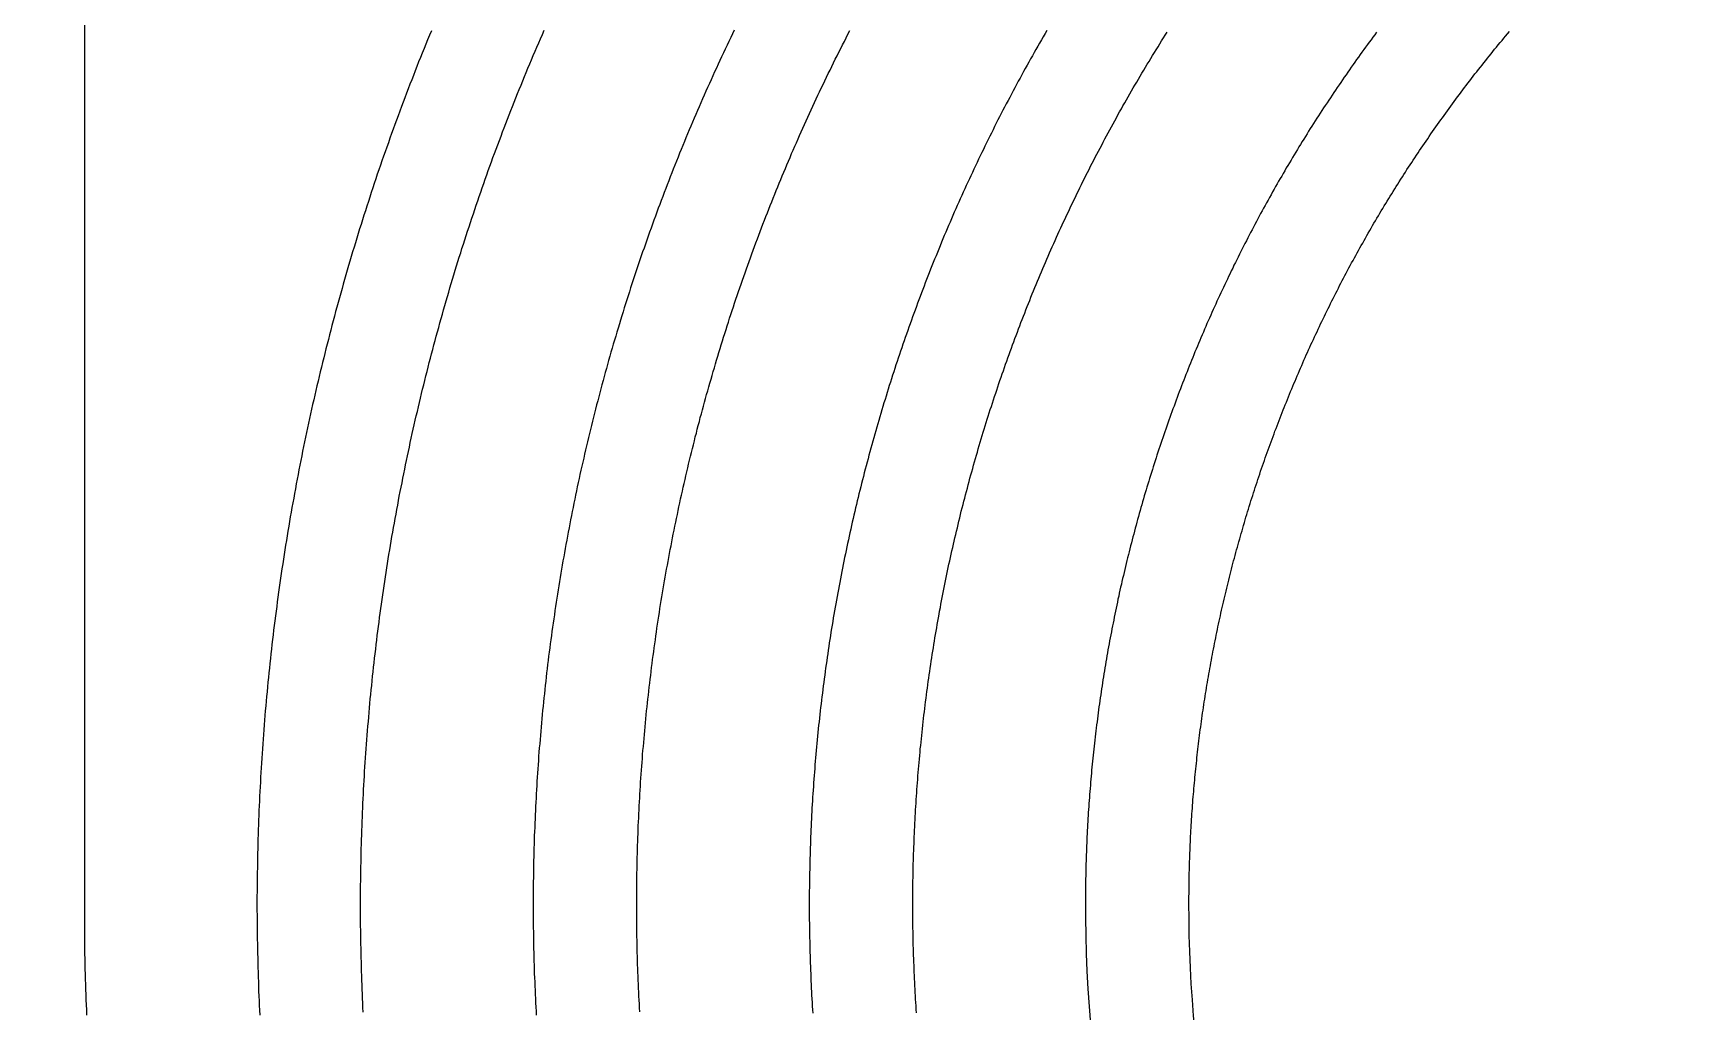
# Model space of a CAD drawing. Header units: inches. Extents: x -43479 to 56521, y -44741 to 59530.
# Drawn here: x -12613 to -10687, y -19140 to -18007 of the extents above; entities that cross this region are included whole.
import ezdxf

# ---------------------------------------------------------------- set-up
doc = ezdxf.new("R2010")
doc.units = ezdxf.units.IN
doc.header["$MEASUREMENT"] = 0

# ---------------------------------------------------------------- blocks, each defined once
blk = doc.blocks.new('kanishk_spiralEditV1')
for points in [[(5175.9, 2495.9), (5178, 2490.8), (5180.2, 2485.7), (5182.3, 2480.5), (5184.4, 2475.4), (5186.4, 2470.2), (5188.5, 2465.1), (5190.6, 2459.9), (5192.6, 2454.8), (5194.6, 2449.6), (5196.7, 2444.4), (5198.7, 2439.3), (5200.7, 2434.1), (5202.7, 2428.9), (5204.7, 2423.7), (5206.6, 2418.5), (5208.6, 2413.3), (5210.5, 2408.2), (5212.5, 2403), (5214.4, 2397.7), (5216.3, 2392.5), (5218.2, 2387.3), (5220.1, 2382.1), (5222, 2376.9), (5223.9, 2371.7), (5225.7, 2366.4), (5227.6, 2361.2), (5229.4, 2356), (5231.3, 2350.7), (5233.1, 2345.5), (5234.9, 2340.3), (5236.7, 2335), (5238.5, 2329.8), (5240.2, 2324.5), (5242, 2319.2), (5243.7, 2314), (5245.5, 2308.7), (5247.2, 2303.4), (5248.9, 2298.2), (5250.6, 2292.9), (5252.3, 2287.6), (5254, 2282.3), (5255.7, 2277.1), (5257.3, 2271.8), (5259, 2266.5), (5260.6, 2261.2), (5262.3, 2255.9), (5263.9, 2250.6), (5265.5, 2245.3), (5267.1, 2240), (5268.7, 2234.7), (5270.2, 2229.3), (5271.8, 2224), (5273.3, 2218.7), (5274.9, 2213.4), (5276.4, 2208), (5277.9, 2202.7), (5279.4, 2197.4), (5280.9, 2192.1), (5282.4, 2186.7), (5283.9, 2181.4), (5285.3, 2176), (5286.8, 2170.7), (5288.2, 2165.3), (5289.6, 2160), (5291.1, 2154.6), (5292.5, 2149.3), (5293.9, 2143.9), (5295.2, 2138.5), (5296.6, 2133.2), (5298, 2127.8), (5299.3, 2122.4), (5300.6, 2117.1), (5302, 2111.7), (5303.3, 2106.3), (5304.6, 2100.9), (5305.9, 2095.5), (5307.1, 2090.2), (5308.4, 2084.8), (5309.7, 2079.4), (5310.9, 2074), (5312.2, 2068.6), (5313.4, 2063.2), (5314.6, 2057.8), (5315.8, 2052.4), (5317, 2047), (5318.1, 2041.6), (5319.3, 2036.2), (5320.5, 2030.7), (5321.6, 2025.3), (5322.7, 2019.9), (5323.9, 2014.5), (5325, 2009.1), (5326.1, 2003.7), (5327.2, 1998.2), (5328.2, 1992.8), (5329.3, 1987.4), (5330.3, 1981.9), (5331.4, 1976.5), (5332.4, 1971.1), (5333.4, 1965.6), (5334.4, 1960.2), (5335.4, 1954.8), (5336.4, 1949.3), (5337.4, 1943.9), (5338.3, 1938.4), (5339.3, 1933), (5340.2, 1927.5), (5341.1, 1922.1), (5342.1, 1916.6), (5343, 1911.2), (5343.9, 1905.7), (5344.7, 1900.3), (5345.6, 1894.8), (5346.5, 1889.3), (5347.3, 1883.9), (5348.1, 1878.4), (5349, 1872.9), (5349.8, 1867.5), (5350.6, 1862), (5351.4, 1856.5), (5352.1, 1851.1), (5352.9, 1845.6), (5353.7, 1840.1), (5354.4, 1834.6), (5355.1, 1829.2), (5355.8, 1823.7), (5356.6, 1818.2), (5357.2, 1812.7), (5357.9, 1807.2), (5358.6, 1801.8), (5359.3, 1796.3), (5359.9, 1790.8), (5360.6, 1785.3), (5361.2, 1779.8), (5361.8, 1774.3), (5362.4, 1768.8), (5363, 1763.3), (5363.6, 1757.9), (5364.1, 1752.4), (5364.7, 1746.9), (5365.2, 1741.4), (5365.8, 1735.9), (5366.3, 1730.4), (5366.8, 1724.9), (5367.3, 1719.4), (5367.8, 1713.9), (5368.3, 1708.4), (5368.7, 1702.9), (5369.2, 1697.4), (5369.6, 1691.9), (5370.1, 1686.4), (5370.5, 1680.9), (5370.9, 1675.4), (5371.3, 1669.9), (5371.7, 1664.4), (5372, 1658.9), (5372.4, 1653.3), (5372.8, 1647.8), (5373.1, 1642.3), (5373.4, 1636.8), (5373.7, 1631.3), (5374, 1625.8), (5374.3, 1620.3), (5374.6, 1614.8), (5374.9, 1609.3), (5375.1, 1603.8), (5375.4, 1598.3), (5375.6, 1592.7), (5375.8, 1587.2), (5376, 1581.7), (5376.2, 1576.2), (5376.4, 1570.7), (5376.6, 1565.2), (5376.8, 1559.7), (5376.9, 1554.2), (5377.1, 1548.7), (5377.2, 1543.1), (5377.3, 1537.6), (5377.4, 1532.1), (5377.5, 1526.6), (5377.6, 1521.1), (5377.7, 1515.6), (5377.7, 1510.1), (5377.8, 1504.6), (5377.8, 1499), (5377.9, 1493.5), (5377.9, 1488), (5377.9, 1482.5), (5377.9, 1477), (5377.8, 1471.5), (5377.8, 1466), (5377.8, 1460.5), (5377.7, 1455), (5377.6, 1449.4), (5377.6, 1443.9), (5377.5, 1438.4), (5377.4, 1432.9), (5377.3, 1427.4), (5377.1, 1421.9), (5377, 1416.4), (5376.9, 1410.9), (5376.7, 1405.4), (5376.5, 1399.9), (5376.3, 1394.4), (5376.2, 1388.9), (5376, 1383.4), (5375.7, 1377.9), (5375.5, 1372.4), (5375.3, 1366.9), (5375, 1361.4), (5374.8, 1355.9)], [(4824.9, 2496.9), (4827, 2492.5), (4829.1, 2488.1), (4831.2, 2483.7), (4833.3, 2479.3), (4835.4, 2474.9), (4837.5, 2470.5), (4839.6, 2466), (4841.6, 2461.6), (4843.7, 2457.2), (4845.7, 2452.7), (4847.8, 2448.3), (4849.8, 2443.8), (4851.8, 2439.4), (4853.8, 2434.9), (4855.8, 2430.5), (4857.8, 2426), (4859.8, 2421.5), (4861.7, 2417.1), (4863.7, 2412.6), (4865.7, 2408.1), (4867.6, 2403.6), (4869.5, 2399.1), (4871.5, 2394.7), (4873.4, 2390.2), (4875.3, 2385.7), (4877.2, 2381.2), (4879, 2376.6), (4880.9, 2372.1), (4882.8, 2367.6), (4884.6, 2363.1), (4886.5, 2358.6), (4888.3, 2354.1), (4890.1, 2349.5), (4892, 2345), (4893.8, 2340.5), (4895.6, 2335.9), (4897.4, 2331.4), (4899.1, 2326.8), (4900.9, 2322.3), (4902.7, 2317.7), (4904.4, 2313.2), (4906.2, 2308.6), (4907.9, 2304.1), (4909.6, 2299.5), (4911.3, 2294.9), (4913, 2290.4), (4914.7, 2285.8), (4916.4, 2281.2), (4918.1, 2276.6), (4919.7, 2272), (4921.4, 2267.4), (4923, 2262.8), (4924.7, 2258.2), (4926.3, 2253.6), (4927.9, 2249), (4929.5, 2244.4), (4931.1, 2239.8), (4932.7, 2235.2), (4934.3, 2230.6), (4935.8, 2226), (4937.4, 2221.4), (4938.9, 2216.7), (4940.5, 2212.1), (4942, 2207.5), (4943.5, 2202.8), (4945, 2198.2), (4946.5, 2193.6), (4948, 2188.9), (4949.5, 2184.3), (4950.9, 2179.6), (4952.4, 2175), (4953.8, 2170.3), (4955.3, 2165.7), (4956.7, 2161), (4958.1, 2156.4), (4959.5, 2151.7), (4960.9, 2147), (4962.3, 2142.4), (4963.7, 2137.7), (4965.1, 2133), (4966.4, 2128.3), (4967.8, 2123.6), (4969.1, 2119), (4970.5, 2114.3), (4971.8, 2109.6), (4973.1, 2104.9), (4974.4, 2100.2), (4975.7, 2095.5), (4977, 2090.8), (4978.2, 2086.1), (4979.5, 2081.4), (4980.7, 2076.7), (4982, 2072), (4983.2, 2067.3), (4984.4, 2062.6), (4985.6, 2057.9), (4986.8, 2053.1), (4988, 2048.4), (4989.2, 2043.7), (4990.4, 2039), (4991.5, 2034.2), (4992.7, 2029.5), (4993.8, 2024.8), (4995, 2020), (4996.1, 2015.3), (4997.2, 2010.6), (4998.3, 2005.8), (4999.4, 2001.1), (5000.5, 1996.4), (5001.6, 1991.6), (5002.6, 1986.9), (5003.7, 1982.1), (5004.7, 1977.4), (5005.7, 1972.6), (5006.8, 1967.8), (5007.8, 1963.1), (5008.8, 1958.3), (5009.8, 1953.6), (5010.7, 1948.8), (5011.7, 1944), (5012.7, 1939.3), (5013.6, 1934.5), (5014.6, 1929.7), (5015.5, 1925), (5016.4, 1920.2), (5017.3, 1915.4), (5018.2, 1910.6), (5019.1, 1905.9), (5020, 1901.1), (5020.9, 1896.3), (5021.7, 1891.5), (5022.6, 1886.7), (5023.4, 1881.9), (5024.3, 1877.1), (5025.1, 1872.4), (5025.9, 1867.6), (5026.7, 1862.8), (5027.5, 1858), (5028.3, 1853.2), (5029, 1848.4), (5029.8, 1843.6), (5030.5, 1838.8), (5031.3, 1834), (5032, 1829.2), (5032.7, 1824.4), (5033.4, 1819.6), (5034.1, 1814.8), (5034.8, 1810), (5035.5, 1805.2), (5036.2, 1800.3), (5036.8, 1795.5), (5037.5, 1790.7), (5038.1, 1785.9), (5038.8, 1781.1), (5039.4, 1776.3), (5040, 1771.5), (5040.6, 1766.6), (5041.2, 1761.8), (5041.8, 1757), (5042.3, 1752.2), (5042.9, 1747.4), (5043.4, 1742.5), (5044, 1737.7), (5044.5, 1732.9), (5045, 1728.1), (5045.5, 1723.2), (5046, 1718.4), (5046.5, 1713.6), (5047, 1708.8), (5047.4, 1703.9), (5047.9, 1699.1), (5048.3, 1694.3), (5048.8, 1689.4), (5049.2, 1684.6), (5049.6, 1679.8), (5050, 1674.9), (5050.4, 1670.1), (5050.8, 1665.3), (5051.2, 1660.4), (5051.6, 1655.6), (5051.9, 1650.8), (5052.3, 1645.9), (5052.6, 1641.1), (5052.9, 1636.2), (5053.2, 1631.4), (5053.5, 1626.6), (5053.8, 1621.7), (5054.1, 1616.9), (5054.4, 1612.1), (5054.6, 1607.2), (5054.9, 1602.4), (5055.1, 1597.5), (5055.4, 1592.7), (5055.6, 1587.9), (5055.8, 1583), (5056, 1578.2), (5056.2, 1573.3), (5056.4, 1568.5), (5056.6, 1563.6), (5056.7, 1558.8), (5056.9, 1554), (5057, 1549.1), (5057.2, 1544.3), (5057.3, 1539.4), (5057.4, 1534.6), (5057.5, 1529.7), (5057.6, 1524.9), (5057.7, 1520.1), (5057.7, 1515.2), (5057.8, 1510.4), (5057.8, 1505.5), (5057.9, 1500.7), (5057.9, 1495.8), (5057.9, 1491), (5057.9, 1486.2), (5057.9, 1481.3), (5057.9, 1476.5), (5057.9, 1471.6), (5057.9, 1466.8), (5057.8, 1462), (5057.8, 1457.1), (5057.7, 1452.3), (5057.7, 1447.4), (5057.6, 1442.6), (5057.5, 1437.8), (5057.4, 1432.9), (5057.3, 1428.1), (5057.1, 1423.2), (5057, 1418.4), (5056.9, 1413.6), (5056.7, 1408.7), (5056.6, 1403.9), (5056.4, 1399.1), (5056.2, 1394.2), (5056, 1389.4), (5055.8, 1384.6), (5055.6, 1379.7), (5055.4, 1374.9), (5055.1, 1370.1), (5054.9, 1365.2), (5054.6, 1360.4), (5054.4, 1355.6)], [(4462.7, 2496.5), (4464.8, 2492.8), (4467, 2489.1), (4469.1, 2485.5), (4471.2, 2481.8), (4473.3, 2478.2), (4475.4, 2474.5), (4477.5, 2470.8), (4479.5, 2467.1), (4481.6, 2463.4), (4483.7, 2459.8), (4485.7, 2456.1), (4487.8, 2452.4), (4489.8, 2448.7), (4491.8, 2445), (4493.9, 2441.3), (4495.9, 2437.5), (4497.9, 2433.8), (4499.9, 2430.1), (4501.9, 2426.4), (4503.9, 2422.6), (4505.8, 2418.9), (4507.8, 2415.2), (4509.8, 2411.4), (4511.7, 2407.7), (4513.7, 2403.9), (4515.6, 2400.2), (4517.5, 2396.4), (4519.5, 2392.7), (4521.4, 2388.9), (4523.3, 2385.1), (4525.2, 2381.4), (4527.1, 2377.6), (4528.9, 2373.8), (4530.8, 2370), (4532.7, 2366.2), (4534.5, 2362.5), (4536.4, 2358.7), (4538.2, 2354.9), (4540, 2351.1), (4541.9, 2347.3), (4543.7, 2343.4), (4545.5, 2339.6), (4547.3, 2335.8), (4549.1, 2332), (4550.9, 2328.2), (4552.6, 2324.4), (4554.4, 2320.5), (4556.2, 2316.7), (4557.9, 2312.8), (4559.7, 2309), (4561.4, 2305.2), (4563.1, 2301.3), (4564.8, 2297.5), (4566.6, 2293.6), (4568.3, 2289.8), (4570, 2285.9), (4571.6, 2282), (4573.3, 2278.2), (4575, 2274.3), (4576.6, 2270.4), (4578.3, 2266.5), (4579.9, 2262.7), (4581.6, 2258.8), (4583.2, 2254.9), (4584.8, 2251), (4586.4, 2247.1), (4588, 2243.2), (4589.6, 2239.3), (4591.2, 2235.4), (4592.8, 2231.5), (4594.4, 2227.6), (4595.9, 2223.7), (4597.5, 2219.8), (4599, 2215.8), (4600.6, 2211.9), (4602.1, 2208), (4603.6, 2204.1), (4605.1, 2200.1), (4606.6, 2196.2), (4608.1, 2192.3), (4609.6, 2188.3), (4611.1, 2184.4), (4612.6, 2180.5), (4614, 2176.5), (4615.5, 2172.6), (4616.9, 2168.6), (4618.4, 2164.6), (4619.8, 2160.7), (4621.2, 2156.7), (4622.6, 2152.8), (4624, 2148.8), (4625.4, 2144.8), (4626.8, 2140.9), (4628.2, 2136.9), (4629.6, 2132.9), (4630.9, 2128.9), (4632.3, 2124.9), (4633.6, 2120.9), (4635, 2117), (4636.3, 2113), (4637.6, 2109), (4638.9, 2105), (4640.2, 2101), (4641.5, 2097), (4642.8, 2093), (4644.1, 2089), (4645.4, 2085), (4646.6, 2081), (4647.9, 2076.9), (4649.1, 2072.9), (4650.3, 2068.9), (4651.6, 2064.9), (4652.8, 2060.9), (4654, 2056.8), (4655.2, 2052.8), (4656.4, 2048.8), (4657.6, 2044.7), (4658.8, 2040.7), (4659.9, 2036.7), (4661.1, 2032.6), (4662.2, 2028.6), (4663.4, 2024.6), (4664.5, 2020.5), (4665.6, 2016.5), (4666.7, 2012.4), (4667.9, 2008.4), (4669, 2004.3), (4670, 2000.2), (4671.1, 1996.2), (4672.2, 1992.1), (4673.3, 1988.1), (4674.3, 1984), (4675.4, 1979.9), (4676.4, 1975.9), (4677.4, 1971.8), (4678.5, 1967.7), (4679.5, 1963.7), (4680.5, 1959.6), (4681.5, 1955.5), (4682.5, 1951.4), (4683.4, 1947.3), (4684.4, 1943.3), (4685.4, 1939.2), (4686.3, 1935.1), (4687.3, 1931), (4688.2, 1926.9), (4689.1, 1922.8), (4690, 1918.7), (4691, 1914.6), (4691.9, 1910.5), (4692.7, 1906.4), (4693.6, 1902.3), (4694.5, 1898.2), (4695.4, 1894.1), (4696.2, 1890), (4697.1, 1885.9), (4697.9, 1881.8), (4698.8, 1877.7), (4699.6, 1873.6), (4700.4, 1869.5), (4701.2, 1865.4), (4702, 1861.2), (4702.8, 1857.1), (4703.6, 1853), (4704.3, 1848.9), (4705.1, 1844.8), (4705.8, 1840.6), (4706.6, 1836.5), (4707.3, 1832.4), (4708.1, 1828.3), (4708.8, 1824.1), (4709.5, 1820), (4710.2, 1815.9), (4710.9, 1811.7), (4711.6, 1807.6), (4712.2, 1803.5), (4712.9, 1799.3), (4713.6, 1795.2), (4714.2, 1791.1), (4714.9, 1786.9), (4715.5, 1782.8), (4716.1, 1778.6), (4716.7, 1774.5), (4717.3, 1770.4), (4717.9, 1766.2), (4718.5, 1762.1), (4719.1, 1757.9), (4719.7, 1753.8), (4720.2, 1749.6), (4720.8, 1745.5), (4721.3, 1741.3), (4721.9, 1737.2), (4722.4, 1733), (4722.9, 1728.9), (4723.4, 1724.7), (4723.9, 1720.6), (4724.4, 1716.4), (4724.9, 1712.2), (4725.4, 1708.1), (4725.8, 1703.9), (4726.3, 1699.8), (4726.7, 1695.6), (4727.2, 1691.5), (4727.6, 1687.3), (4728, 1683.1), (4728.5, 1679), (4728.9, 1674.8), (4729.3, 1670.6), (4729.6, 1666.5), (4730, 1662.3), (4730.4, 1658.2), (4730.8, 1654), (4731.1, 1649.8), (4731.5, 1645.7), (4731.8, 1641.5), (4732.1, 1637.3), (4732.4, 1633.2), (4732.7, 1629), (4733, 1624.8), (4733.3, 1620.6), (4733.6, 1616.5), (4733.9, 1612.3), (4734.2, 1608.1), (4734.4, 1604), (4734.7, 1599.8), (4734.9, 1595.6), (4735.1, 1591.5), (4735.3, 1587.3), (4735.6, 1583.1), (4735.8, 1578.9), (4736, 1574.8), (4736.1, 1570.6), (4736.3, 1566.4), (4736.5, 1562.2), (4736.7, 1558.1), (4736.8, 1553.9), (4736.9, 1549.7), (4737.1, 1545.6), (4737.2, 1541.4), (4737.3, 1537.2), (4737.4, 1533), (4737.5, 1528.9), (4737.6, 1524.7), (4737.7, 1520.5), (4737.8, 1516.3), (4737.8, 1512.2), (4737.9, 1508), (4737.9, 1503.8), (4738, 1499.7), (4738, 1495.5), (4738, 1491.3), (4738, 1487.1), (4738, 1483), (4738, 1478.8), (4738, 1474.6), (4738, 1470.4), (4738, 1466.3), (4737.9, 1462.1), (4737.9, 1457.9), (4737.8, 1453.8), (4737.7, 1449.6), (4737.7, 1445.4), (4737.6, 1441.3), (4737.5, 1437.1), (4737.4, 1432.9), (4737.3, 1428.8), (4737.2, 1424.6), (4737, 1420.4), (4736.9, 1416.3), (4736.7, 1412.1), (4736.6, 1407.9), (4736.4, 1403.8), (4736.3, 1399.6), (4736.1, 1395.4), (4735.9, 1391.3), (4735.7, 1387.1), (4735.5, 1382.9), (4735.3, 1378.8), (4735, 1374.6), (4734.8, 1370.5), (4734.6, 1366.3), (4734.3, 1362.1), (4734.1, 1358)], [(4613.9, 1358.6), (4614.1, 1362.5), (4614.4, 1366.4), (4614.6, 1370.3), (4614.9, 1374.2), (4615.1, 1378.1), (4615.3, 1382), (4615.5, 1386), (4615.7, 1389.9), (4615.9, 1393.8), (4616.1, 1397.7), (4616.3, 1401.6), (4616.4, 1405.5), (4616.6, 1409.4), (4616.7, 1413.3), (4616.9, 1417.3), (4617, 1421.2), (4617.2, 1425.1), (4617.3, 1429), (4617.4, 1432.9), (4617.5, 1436.8), (4617.6, 1440.8), (4617.7, 1444.7), (4617.7, 1448.6), (4617.8, 1452.5), (4617.9, 1456.4), (4617.9, 1460.3), (4618, 1464.3), (4618, 1468.2), (4618, 1472.1), (4618.1, 1476), (4618.1, 1479.9), (4618.1, 1483.9), (4618.1, 1487.8), (4618.1, 1491.7), (4618, 1495.6), (4618, 1499.6), (4618, 1503.5), (4617.9, 1507.4), (4617.9, 1511.3), (4617.8, 1515.2), (4617.7, 1519.2), (4617.7, 1523.1), (4617.6, 1527), (4617.5, 1530.9), (4617.4, 1534.8), (4617.3, 1538.8), (4617.2, 1542.7), (4617, 1546.6), (4616.9, 1550.5), (4616.7, 1554.5), (4616.6, 1558.4), (4616.4, 1562.3), (4616.3, 1566.2), (4616.1, 1570.1), (4615.9, 1574.1), (4615.7, 1578), (4615.5, 1581.9), (4615.3, 1585.8), (4615.1, 1589.8), (4614.9, 1593.7), (4614.6, 1597.6), (4614.4, 1601.5), (4614.1, 1605.4), (4613.9, 1609.4), (4613.6, 1613.3), (4613.3, 1617.2), (4613, 1621.1), (4612.7, 1625), (4612.4, 1628.9), (4612.1, 1632.9), (4611.8, 1636.8), (4611.5, 1640.7), (4611.2, 1644.6), (4610.8, 1648.5), (4610.5, 1652.4), (4610.1, 1656.4), (4609.7, 1660.3), (4609.4, 1664.2), (4609, 1668.1), (4608.6, 1672), (4608.2, 1675.9), (4607.8, 1679.8), (4607.4, 1683.7), (4607, 1687.6), (4606.5, 1691.6), (4606.1, 1695.5), (4605.6, 1699.4), (4605.2, 1703.3), (4604.7, 1707.2), (4604.2, 1711.1), (4603.8, 1715), (4603.3, 1718.9), (4602.8, 1722.8), (4602.3, 1726.7), (4601.7, 1730.6), (4601.2, 1734.5), (4600.7, 1738.4), (4600.2, 1742.3), (4599.6, 1746.2), (4599.1, 1750.1), (4598.5, 1754), (4597.9, 1757.9), (4597.3, 1761.8), (4596.8, 1765.7), (4596.2, 1769.6), (4595.6, 1773.5), (4594.9, 1777.3), (4594.3, 1781.2), (4593.7, 1785.1), (4593.1, 1789), (4592.4, 1792.9), (4591.8, 1796.8), (4591.1, 1800.7), (4590.4, 1804.5), (4589.7, 1808.4), (4589.1, 1812.3), (4588.4, 1816.2), (4587.7, 1820.1), (4587, 1823.9), (4586.2, 1827.8), (4585.5, 1831.7), (4584.8, 1835.6), (4584, 1839.4), (4583.3, 1843.3), (4582.5, 1847.2), (4581.8, 1851), (4581, 1854.9), (4580.2, 1858.8), (4579.4, 1862.6), (4578.6, 1866.5), (4577.8, 1870.3), (4577, 1874.2), (4576.2, 1878), (4575.3, 1881.9), (4574.5, 1885.8), (4573.6, 1889.6), (4572.8, 1893.5), (4571.9, 1897.3), (4571, 1901.2), (4570.2, 1905), (4569.3, 1908.8), (4568.4, 1912.7), (4567.5, 1916.5), (4566.5, 1920.4), (4565.6, 1924.2), (4564.7, 1928), (4563.8, 1931.9), (4562.8, 1935.7), (4561.9, 1939.5), (4560.9, 1943.4), (4559.9, 1947.2), (4558.9, 1951), (4558, 1954.8), (4557, 1958.6), (4556, 1962.5), (4554.9, 1966.3), (4553.9, 1970.1), (4552.9, 1973.9), (4551.9, 1977.7), (4550.8, 1981.5), (4549.8, 1985.3), (4548.7, 1989.1), (4547.6, 1992.9), (4546.6, 1996.8), (4545.5, 2000.5), (4544.4, 2004.3), (4543.3, 2008.1), (4542.2, 2011.9), (4541.1, 2015.7), (4540, 2019.5), (4538.8, 2023.3), (4537.7, 2027.1), (4536.5, 2030.9), (4535.4, 2034.6), (4534.2, 2038.4), (4533, 2042.2), (4531.9, 2046), (4530.7, 2049.7), (4529.5, 2053.5), (4528.3, 2057.3), (4527.1, 2061), (4525.9, 2064.8), (4524.6, 2068.6), (4523.4, 2072.3), (4522.1, 2076.1), (4520.9, 2079.8), (4519.6, 2083.6), (4518.4, 2087.3), (4517.1, 2091.1), (4515.8, 2094.8), (4514.5, 2098.6), (4513.2, 2102.3), (4511.9, 2106), (4510.6, 2109.8), (4509.3, 2113.5), (4508, 2117.2), (4506.6, 2120.9), (4505.3, 2124.7), (4503.9, 2128.4), (4502.6, 2132.1), (4501.2, 2135.8), (4499.8, 2139.5), (4498.4, 2143.2), (4497, 2146.9), (4495.6, 2150.6), (4494.2, 2154.3), (4492.8, 2158), (4491.4, 2161.7), (4490, 2165.4), (4488.5, 2169.1), (4487.1, 2172.8), (4485.6, 2176.5), (4484.1, 2180.2), (4482.7, 2183.8), (4481.2, 2187.5), (4479.7, 2191.2), (4478.2, 2194.9), (4476.7, 2198.5), (4475.2, 2202.2), (4473.7, 2205.9), (4472.2, 2209.5), (4470.6, 2213.2), (4469.1, 2216.8), (4467.5, 2220.5), (4466, 2224.1), (4464.4, 2227.8), (4462.8, 2231.4), (4461.3, 2235), (4459.7, 2238.7), (4458.1, 2242.3), (4456.5, 2245.9), (4454.9, 2249.5), (4453.3, 2253.2), (4451.6, 2256.8), (4450, 2260.4), (4448.4, 2264), (4446.7, 2267.6), (4445, 2271.2), (4443.4, 2274.8), (4441.7, 2278.4), (4440, 2282), (4438.3, 2285.6), (4436.7, 2289.2), (4435, 2292.8), (4433.2, 2296.4), (4431.5, 2299.9), (4429.8, 2303.5), (4428.1, 2307.1), (4426.3, 2310.6), (4424.6, 2314.2), (4422.8, 2317.8), (4421.1, 2321.3), (4419.3, 2324.9), (4417.5, 2328.4), (4415.7, 2332), (4413.9, 2335.5), (4412.1, 2339.1), (4410.3, 2342.6), (4408.5, 2346.1), (4406.7, 2349.7), (4404.9, 2353.2), (4403, 2356.7), (4401.2, 2360.2), (4399.3, 2363.7), (4397.5, 2367.2), (4395.6, 2370.8), (4393.7, 2374.3), (4391.8, 2377.8), (4389.9, 2381.3), (4388, 2384.7), (4386.1, 2388.2), (4384.2, 2391.7), (4382.3, 2395.2), (4380.4, 2398.7), (4378.5, 2402.1), (4376.5, 2405.6), (4374.6, 2409.1), (4372.6, 2412.5), (4370.6, 2416), (4368.7, 2419.4), (4366.7, 2422.9), (4364.7, 2426.3), (4362.7, 2429.8), (4360.7, 2433.2), (4358.7, 2436.7), (4356.7, 2440.1), (4354.7, 2443.5), (4352.6, 2446.9), (4350.6, 2450.3), (4348.6, 2453.8), (4346.5, 2457.2), (4344.4, 2460.6), (4342.4, 2464), (4340.3, 2467.4), (4338.2, 2470.8), (4336.1, 2474.1), (4334, 2477.5), (4331.9, 2480.9), (4329.8, 2484.3), (4327.7, 2487.7), (4325.6, 2491), (4323.5, 2494.4)], [(4934.4, 1359.6), (4934.7, 1364.2), (4934.9, 1368.8), (4935.2, 1373.3), (4935.4, 1377.9), (4935.6, 1382.5), (4935.8, 1387.1), (4936, 1391.7), (4936.2, 1396.2), (4936.4, 1400.8), (4936.6, 1405.4), (4936.7, 1410), (4936.9, 1414.6), (4937, 1419.2), (4937.1, 1423.7), (4937.3, 1428.3), (4937.4, 1432.9), (4937.5, 1437.5), (4937.6, 1442.1), (4937.7, 1446.7), (4937.7, 1451.3), (4937.8, 1455.9), (4937.8, 1460.4), (4937.9, 1465), (4937.9, 1469.6), (4938, 1474.2), (4938, 1478.8), (4938, 1483.4), (4938, 1488), (4938, 1492.6), (4937.9, 1497.2), (4937.9, 1501.8), (4937.9, 1506.4), (4937.8, 1510.9), (4937.7, 1515.5), (4937.7, 1520.1), (4937.6, 1524.7), (4937.5, 1529.3), (4937.4, 1533.9), (4937.3, 1538.5), (4937.2, 1543.1), (4937, 1547.7), (4936.9, 1552.3), (4936.8, 1556.9), (4936.6, 1561.4), (4936.4, 1566), (4936.3, 1570.6), (4936.1, 1575.2), (4935.9, 1579.8), (4935.7, 1584.4), (4935.4, 1589), (4935.2, 1593.6), (4935, 1598.2), (4934.7, 1602.8), (4934.5, 1607.4), (4934.2, 1611.9), (4934, 1616.5), (4933.7, 1621.1), (4933.4, 1625.7), (4933.1, 1630.3), (4932.8, 1634.9), (4932.4, 1639.5), (4932.1, 1644.1), (4931.8, 1648.6), (4931.4, 1653.2), (4931.1, 1657.8), (4930.7, 1662.4), (4930.3, 1667), (4929.9, 1671.6), (4929.5, 1676.1), (4929.1, 1680.7), (4928.7, 1685.3), (4928.3, 1689.9), (4927.8, 1694.5), (4927.4, 1699), (4926.9, 1703.6), (4926.5, 1708.2), (4926, 1712.8), (4925.5, 1717.4), (4925, 1721.9), (4924.5, 1726.5), (4924, 1731.1), (4923.5, 1735.6), (4922.9, 1740.2), (4922.4, 1744.8), (4921.8, 1749.4), (4921.3, 1753.9), (4920.7, 1758.5), (4920.1, 1763.1), (4919.5, 1767.6), (4918.9, 1772.2), (4918.3, 1776.8), (4917.7, 1781.3), (4917.1, 1785.9), (4916.4, 1790.4), (4915.8, 1795), (4915.1, 1799.6), (4914.5, 1804.1), (4913.8, 1808.7), (4913.1, 1813.2), (4912.4, 1817.8), (4911.7, 1822.3), (4911, 1826.9), (4910.3, 1831.4), (4909.5, 1836), (4908.8, 1840.5), (4908, 1845.1), (4907.3, 1849.6), (4906.5, 1854.2), (4905.7, 1858.7), (4904.9, 1863.3), (4904.1, 1867.8), (4903.3, 1872.3), (4902.5, 1876.9), (4901.6, 1881.4), (4900.8, 1885.9), (4900, 1890.5), (4899.1, 1895), (4898.2, 1899.5), (4897.4, 1904), (4896.5, 1908.6), (4895.6, 1913.1), (4894.7, 1917.6), (4893.7, 1922.1), (4892.8, 1926.7), (4891.9, 1931.2), (4890.9, 1935.7), (4890, 1940.2), (4889, 1944.7), (4888.1, 1949.2), (4887.1, 1953.7), (4886.1, 1958.2), (4885.1, 1962.7), (4884.1, 1967.2), (4883, 1971.7), (4882, 1976.2), (4881, 1980.7), (4879.9, 1985.2), (4878.9, 1989.7), (4877.8, 1994.2), (4876.7, 1998.7), (4875.6, 2003.2), (4874.5, 2007.7), (4873.4, 2012.1), (4872.3, 2016.6), (4871.2, 2021.1), (4870.1, 2025.6), (4868.9, 2030.1), (4867.8, 2034.5), (4866.6, 2039), (4865.4, 2043.5), (4864.3, 2047.9), (4863.1, 2052.4), (4861.9, 2056.8), (4860.7, 2061.3), (4859.4, 2065.8), (4858.2, 2070.2), (4857, 2074.7), (4855.7, 2079.1), (4854.5, 2083.6), (4853.2, 2088), (4851.9, 2092.4), (4850.6, 2096.9), (4849.3, 2101.3), (4848, 2105.7), (4846.7, 2110.2), (4845.4, 2114.6), (4844.1, 2119), (4842.7, 2123.5), (4841.4, 2127.9), (4840, 2132.3), (4838.7, 2136.7), (4837.3, 2141.1), (4835.9, 2145.5), (4834.5, 2149.9), (4833.1, 2154.3), (4831.7, 2158.7), (4830.3, 2163.1), (4828.8, 2167.5), (4827.4, 2171.9), (4825.9, 2176.3), (4824.5, 2180.7), (4823, 2185.1), (4821.5, 2189.5), (4820, 2193.9), (4818.5, 2198.2), (4817, 2202.6), (4815.5, 2207), (4814, 2211.3), (4812.4, 2215.7), (4810.9, 2220.1), (4809.3, 2224.4), (4807.8, 2228.8), (4806.2, 2233.1), (4804.6, 2237.5), (4803, 2241.8), (4801.4, 2246.2), (4799.8, 2250.5), (4798.2, 2254.9), (4796.6, 2259.2), (4795, 2263.5), (4793.3, 2267.8), (4791.7, 2272.2), (4790, 2276.5), (4788.3, 2280.8), (4786.6, 2285.1), (4784.9, 2289.4), (4783.2, 2293.7), (4781.5, 2298), (4779.8, 2302.3), (4778.1, 2306.6), (4776.4, 2310.9), (4774.6, 2315.2), (4772.9, 2319.5), (4771.1, 2323.8), (4769.3, 2328.1), (4767.5, 2332.3), (4765.7, 2336.6), (4763.9, 2340.9), (4762.1, 2345.2), (4760.3, 2349.4), (4758.5, 2353.7), (4756.7, 2357.9), (4754.8, 2362.2), (4753, 2366.4), (4751.1, 2370.7), (4749.2, 2374.9), (4747.3, 2379.1), (4745.5, 2383.4), (4743.6, 2387.6), (4741.6, 2391.8), (4739.7, 2396.1), (4737.8, 2400.3), (4735.9, 2404.5), (4733.9, 2408.7), (4732, 2412.9), (4730, 2417.1), (4728, 2421.3), (4726.1, 2425.5), (4724.1, 2429.7), (4722.1, 2433.9), (4720.1, 2438.1), (4718.1, 2442.2), (4716, 2446.4), (4714, 2450.6), (4712, 2454.7), (4709.9, 2458.9), (4707.9, 2463.1), (4705.8, 2467.2), (4703.7, 2471.4), (4701.6, 2475.5), (4699.5, 2479.6), (4697.4, 2483.8), (4695.3, 2487.9), (4693.2, 2492), (4691.1, 2496.2)], [(5254.8, 1359.4), (5255.1, 1364.6), (5255.3, 1369.9), (5255.5, 1375.1), (5255.8, 1380.4), (5256, 1385.6), (5256.2, 1390.9), (5256.4, 1396.1), (5256.5, 1401.4), (5256.7, 1406.6), (5256.9, 1411.9), (5257, 1417.2), (5257.1, 1422.4), (5257.3, 1427.7), (5257.4, 1432.9), (5257.5, 1438.2), (5257.6, 1443.4), (5257.6, 1448.7), (5257.7, 1454), (5257.8, 1459.2), (5257.8, 1464.5), (5257.9, 1469.7), (5257.9, 1475), (5257.9, 1480.2), (5257.9, 1485.5), (5257.9, 1490.8), (5257.9, 1496), (5257.8, 1501.3), (5257.8, 1506.5), (5257.7, 1511.8), (5257.7, 1517.1), (5257.6, 1522.3), (5257.5, 1527.6), (5257.4, 1532.9), (5257.3, 1538.1), (5257.2, 1543.4), (5257.1, 1548.6), (5256.9, 1553.9), (5256.8, 1559.2), (5256.6, 1564.4), (5256.4, 1569.7), (5256.2, 1574.9), (5256, 1580.2), (5255.8, 1585.5), (5255.6, 1590.7), (5255.4, 1596), (5255.1, 1601.2), (5254.9, 1606.5), (5254.6, 1611.8), (5254.4, 1617), (5254.1, 1622.3), (5253.8, 1627.5), (5253.5, 1632.8), (5253.2, 1638.1), (5252.8, 1643.3), (5252.5, 1648.6), (5252.1, 1653.8), (5251.8, 1659.1), (5251.4, 1664.3), (5251, 1669.6), (5250.6, 1674.8), (5250.2, 1680.1), (5249.8, 1685.3), (5249.4, 1690.6), (5248.9, 1695.8), (5248.5, 1701.1), (5248, 1706.3), (5247.5, 1711.6), (5247.1, 1716.8), (5246.6, 1722.1), (5246.1, 1727.3), (5245.5, 1732.6), (5245, 1737.8), (5244.5, 1743.1), (5243.9, 1748.3), (5243.4, 1753.5), (5242.8, 1758.8), (5242.2, 1764), (5241.6, 1769.3), (5241, 1774.5), (5240.4, 1779.7), (5239.8, 1785), (5239.1, 1790.2), (5238.5, 1795.4), (5237.8, 1800.7), (5237.2, 1805.9), (5236.5, 1811.1), (5235.8, 1816.4), (5235.1, 1821.6), (5234.4, 1826.8), (5233.7, 1832), (5232.9, 1837.3), (5232.2, 1842.5), (5231.4, 1847.7), (5230.6, 1852.9), (5229.9, 1858.1), (5229.1, 1863.4), (5228.3, 1868.6), (5227.5, 1873.8), (5226.6, 1879), (5225.8, 1884.2), (5225, 1889.4), (5224.1, 1894.6), (5223.2, 1899.8), (5222.3, 1905), (5221.5, 1910.2), (5220.6, 1915.4), (5219.6, 1920.6), (5218.7, 1925.8), (5217.8, 1931), (5216.8, 1936.2), (5215.9, 1941.4), (5214.9, 1946.6), (5213.9, 1951.8), (5213, 1957), (5212, 1962.2), (5211, 1967.4), (5209.9, 1972.5), (5208.9, 1977.7), (5207.9, 1982.9), (5206.8, 1988.1), (5205.7, 1993.2), (5204.7, 1998.4), (5203.6, 2003.6), (5202.5, 2008.8), (5201.4, 2013.9), (5200.3, 2019.1), (5199.1, 2024.2), (5198, 2029.4), (5196.8, 2034.6), (5195.7, 2039.7), (5194.5, 2044.9), (5193.3, 2050), (5192.1, 2055.2), (5190.9, 2060.3), (5189.7, 2065.5), (5188.5, 2070.6), (5187.2, 2075.7), (5186, 2080.9), (5184.7, 2086), (5183.5, 2091.1), (5182.2, 2096.3), (5180.9, 2101.4), (5179.6, 2106.5), (5178.3, 2111.6), (5176.9, 2116.8), (5175.6, 2121.9), (5174.3, 2127), (5172.9, 2132.1), (5171.5, 2137.2), (5170.2, 2142.3), (5168.8, 2147.4), (5167.4, 2152.5), (5166, 2157.6), (5164.5, 2162.7), (5163.1, 2167.8), (5161.7, 2172.9), (5160.2, 2178), (5158.8, 2183.1), (5157.3, 2188.1), (5155.8, 2193.2), (5154.3, 2198.3), (5152.8, 2203.4), (5151.3, 2208.4), (5149.7, 2213.5), (5148.2, 2218.6), (5146.7, 2223.6), (5145.1, 2228.7), (5143.5, 2233.7), (5141.9, 2238.8), (5140.4, 2243.8), (5138.8, 2248.9), (5137.1, 2253.9), (5135.5, 2258.9), (5133.9, 2264), (5132.2, 2269), (5130.6, 2274), (5128.9, 2279.1), (5127.2, 2284.1), (5125.5, 2289.1), (5123.9, 2294.1), (5122.1, 2299.1), (5120.4, 2304.1), (5118.7, 2309.2), (5117, 2314.2), (5115.2, 2319.2), (5113.4, 2324.1), (5111.7, 2329.1), (5109.9, 2334.1), (5108.1, 2339.1), (5106.3, 2344.1), (5104.5, 2349.1), (5102.6, 2354), (5100.8, 2359), (5099, 2364), (5097.1, 2368.9), (5095.2, 2373.9), (5093.4, 2378.9), (5091.5, 2383.8), (5089.6, 2388.8), (5087.7, 2393.7), (5085.8, 2398.6), (5083.8, 2403.6), (5081.9, 2408.5), (5079.9, 2413.4), (5078, 2418.4), (5076, 2423.3), (5074, 2428.2), (5072, 2433.1), (5070, 2438), (5068, 2442.9), (5066, 2447.8), (5064, 2452.7), (5061.9, 2457.6), (5059.9, 2462.5), (5057.8, 2467.4), (5055.7, 2472.3), (5053.6, 2477.1), (5051.5, 2482), (5049.4, 2486.9), (5047.3, 2491.7), (5045.2, 2496.6)], [(5574.9, 1355.9), (5575.2, 1361.8), (5575.4, 1367.8), (5575.7, 1373.7), (5575.9, 1379.6), (5576.1, 1385.5), (5576.3, 1391.4), (5576.5, 1397.4), (5576.7, 1403.3), (5576.8, 1409.2), (5577, 1415.1), (5577.1, 1421.1), (5577.3, 1427), (5577.3, 4777)]]:
    blk.add_lwpolyline(points)
for points in [[(4080.8, 2494.3), (4082.9, 2491.4), (4085, 2488.6), (4087.2, 2485.7), (4089.3, 2482.8), (4091.4, 2480), (4093.5, 2477.1), (4095.6, 2474.2), (4097.7, 2471.3), (4099.8, 2468.4), (4101.9, 2465.5), (4103.9, 2462.6), (4106, 2459.7), (4108.1, 2456.8), (4110.1, 2453.9), (4112.2, 2450.9), (4114.2, 2448), (4116.2, 2445.1), (4118.3, 2442.2), (4120.3, 2439.2), (4122.3, 2436.3), (4124.3, 2433.3), (4126.3, 2430.4), (4128.3, 2427.4), (4130.3, 2424.5), (4132.3, 2421.5), (4134.3, 2418.5), (4136.3, 2415.6), (4138.2, 2412.6), (4140.2, 2409.6), (4142.2, 2406.6), (4144.1, 2403.7), (4146.1, 2400.7), (4148, 2397.7), (4149.9, 2394.7), (4151.8, 2391.7), (4153.8, 2388.7), (4155.7, 2385.7), (4157.6, 2382.7), (4159.5, 2379.7), (4161.4, 2376.6), (4163.2, 2373.6), (4165.1, 2370.6), (4167, 2367.6), (4168.9, 2364.5), (4170.7, 2361.5), (4172.6, 2358.4), (4174.4, 2355.4), (4176.3, 2352.3), (4178.1, 2349.3), (4179.9, 2346.2), (4181.7, 2343.2), (4183.5, 2340.1), (4185.4, 2337.1), (4187.2, 2334), (4188.9, 2330.9), (4190.7, 2327.8), (4192.5, 2324.8), (4194.3, 2321.7), (4196.1, 2318.6), (4197.8, 2315.5), (4199.6, 2312.4), (4201.3, 2309.3), (4203.1, 2306.2), (4204.8, 2303.1), (4206.5, 2300), (4208.2, 2296.9), (4210, 2293.7), (4211.7, 2290.6), (4213.4, 2287.5), (4215.1, 2284.4), (4216.7, 2281.3), (4218.4, 2278.1), (4220.1, 2275), (4221.8, 2271.8), (4223.4, 2268.7), (4225.1, 2265.6), (4226.7, 2262.4), (4228.4, 2259.3), (4230, 2256.1), (4231.6, 2252.9), (4233.3, 2249.8), (4234.9, 2246.6), (4236.5, 2243.4), (4238.1, 2240.3), (4239.7, 2237.1), (4241.3, 2233.9), (4242.8, 2230.7), (4244.4, 2227.6), (4246, 2224.4), (4247.5, 2221.2), (4249.1, 2218), (4250.6, 2214.8), (4252.2, 2211.6), (4253.7, 2208.4), (4255.2, 2205.2), (4256.8, 2202), (4258.3, 2198.8), (4259.8, 2195.6), (4261.3, 2192.3), (4262.8, 2189.1), (4264.2, 2185.9), (4265.7, 2182.7), (4267.2, 2179.4), (4268.7, 2176.2), (4270.1, 2173), (4271.6, 2169.7), (4273, 2166.5), (4274.4, 2163.3), (4275.9, 2160), (4277.3, 2156.8), (4278.7, 2153.5), (4280.1, 2150.3), (4281.5, 2147), (4282.9, 2143.7), (4284.3, 2140.5), (4285.7, 2137.2), (4287.1, 2133.9), (4288.4, 2130.7), (4289.8, 2127.4), (4291.2, 2124.1), (4292.5, 2120.8), (4293.8, 2117.6), (4295.2, 2114.3), (4296.5, 2111), (4297.8, 2107.7), (4299.1, 2104.4), (4300.4, 2101.1), (4301.7, 2097.8), (4303, 2094.5), (4304.3, 2091.2), (4305.6, 2087.9), (4306.9, 2084.6), (4308.1, 2081.3), (4309.4, 2078), (4310.6, 2074.7), (4311.9, 2071.4), (4313.1, 2068.1), (4314.3, 2064.7), (4315.5, 2061.4), (4316.8, 2058.1), (4318, 2054.8), (4319.2, 2051.4), (4320.4, 2048.1), (4321.5, 2044.8), (4322.7, 2041.4), (4323.9, 2038.1), (4325.1, 2034.7), (4326.2, 2031.4), (4327.4, 2028.1), (4328.5, 2024.7), (4329.6, 2021.4), (4330.8, 2018), (4331.9, 2014.6), (4333, 2011.3), (4334.1, 2007.9), (4335.2, 2004.6), (4336.3, 2001.2), (4337.4, 1997.8), (4338.5, 1994.5), (4339.5, 1991.1), (4340.6, 1987.7), (4341.7, 1984.4), (4342.7, 1981), (4343.8, 1977.6), (4344.8, 1974.2), (4345.8, 1970.9), (4346.9, 1967.5), (4347.9, 1964.1), (4348.9, 1960.7), (4349.9, 1957.3), (4350.9, 1953.9), (4351.9, 1950.5), (4352.8, 1947.1), (4353.8, 1943.7), (4354.8, 1940.3), (4355.7, 1936.9), (4356.7, 1933.5), (4357.6, 1930.1), (4358.6, 1926.7), (4359.5, 1923.3), (4360.4, 1919.9), (4361.3, 1916.5), (4362.2, 1913.1), (4363.1, 1909.7), (4364, 1906.3), (4364.9, 1902.9), (4365.8, 1899.4), (4366.7, 1896), (4367.5, 1892.6), (4368.4, 1889.2), (4369.2, 1885.7), (4370.1, 1882.3), (4370.9, 1878.9), (4371.7, 1875.5), (4372.6, 1872), (4373.4, 1868.6), (4374.2, 1865.2), (4375, 1861.7), (4375.8, 1858.3), (4376.5, 1854.9), (4377.3, 1851.4), (4378.1, 1848), (4378.9, 1844.5), (4379.6, 1841.1), (4380.4, 1837.6), (4381.1, 1834.2), (4381.8, 1830.7), (4382.6, 1827.3), (4383.3, 1823.8), (4384, 1820.4), (4384.7, 1816.9), (4385.4, 1813.5), (4386.1, 1810), (4386.8, 1806.6), (4387.4, 1803.1), (4388.1, 1799.7), (4388.8, 1796.2), (4389.4, 1792.7), (4390.1, 1789.3), (4390.7, 1785.8), (4391.3, 1782.4), (4392, 1778.9), (4392.6, 1775.4), (4393.2, 1771.9), (4393.8, 1768.5), (4394.4, 1765), (4395, 1761.5), (4395.5, 1758.1), (4396.1, 1754.6), (4396.7, 1751.1), (4397.2, 1747.6), (4397.8, 1744.2), (4398.3, 1740.7), (4398.9, 1737.2), (4399.4, 1733.7), (4399.9, 1730.3), (4400.4, 1726.8), (4400.9, 1723.3), (4401.4, 1719.8), (4401.9, 1716.3), (4402.4, 1712.8), (4402.9, 1709.4), (4403.4, 1705.9), (4403.8, 1702.4), (4404.3, 1698.9), (4404.7, 1695.4), (4405.2, 1691.9), (4405.6, 1688.4), (4406, 1685), (4406.4, 1681.5), (4406.9, 1678), (4407.3, 1674.5), (4407.7, 1671), (4408, 1667.5), (4408.4, 1664), (4408.8, 1660.5), (4409.2, 1657), (4409.5, 1653.5), (4409.9, 1650), (4410.2, 1646.5), (4410.6, 1643), (4410.9, 1639.5), (4411.2, 1636), (4411.5, 1632.5), (4411.8, 1629), (4412.1, 1625.5), (4412.4, 1622), (4412.7, 1618.5), (4413, 1615), (4413.3, 1611.5), (4413.5, 1608), (4413.8, 1604.5), (4414.1, 1601), (4414.3, 1597.5), (4414.5, 1594), (4414.8, 1590.5), (4415, 1587), (4415.2, 1583.5), (4415.4, 1580), (4415.6, 1576.5), (4415.8, 1573), (4416, 1569.5), (4416.1, 1566), (4416.3, 1562.5), (4416.5, 1559), (4416.6, 1555.5), (4416.8, 1552), (4416.9, 1548.5), (4417, 1545), (4417.2, 1541.5), (4417.3, 1538), (4417.4, 1534.5), (4417.5, 1531), (4417.6, 1527.5), (4417.7, 1524), (4417.8, 1520.5), (4417.8, 1517), (4417.9, 1513.5), (4418, 1509.9, -0.197635), (3950.5, 324, -0.419989)], [(3879, 422.9, 0.193371), (4298.1, 1504.4), (4298, 1507.7), (4298, 1510.9), (4297.9, 1514.2), (4297.9, 1517.4), (4297.8, 1520.7), (4297.7, 1523.9), (4297.6, 1527.2), (4297.5, 1530.4), (4297.4, 1533.7), (4297.3, 1537), (4297.2, 1540.2), (4297.1, 1543.5), (4296.9, 1546.7), (4296.8, 1550), (4296.7, 1553.2), (4296.5, 1556.5), (4296.4, 1559.7), (4296.2, 1563), (4296, 1566.2), (4295.9, 1569.5), (4295.7, 1572.7), (4295.5, 1576), (4295.3, 1579.2), (4295.1, 1582.5), (4294.9, 1585.7), (4294.7, 1589), (4294.4, 1592.2), (4294.2, 1595.5), (4294, 1598.7), (4293.7, 1602), (4293.5, 1605.2), (4293.2, 1608.5), (4292.9, 1611.7), (4292.7, 1615), (4292.4, 1618.2), (4292.1, 1621.5), (4291.8, 1624.7), (4291.5, 1628), (4291.2, 1631.2), (4290.9, 1634.5), (4290.6, 1637.7), (4290.3, 1641), (4289.9, 1644.2), (4289.6, 1647.5), (4289.2, 1650.7), (4288.9, 1654), (4288.5, 1657.2), (4288.1, 1660.4), (4287.8, 1663.7), (4287.4, 1666.9), (4287, 1670.2), (4286.6, 1673.4), (4286.2, 1676.6), (4285.8, 1679.9), (4285.4, 1683.1), (4285, 1686.4), (4284.5, 1689.6), (4284.1, 1692.8), (4283.7, 1696.1), (4283.2, 1699.3), (4282.7, 1702.5), (4282.3, 1705.8), (4281.8, 1709), (4281.3, 1712.2), (4280.9, 1715.5), (4280.4, 1718.7), (4279.9, 1721.9), (4279.4, 1725.2), (4278.9, 1728.4), (4278.3, 1731.6), (4277.8, 1734.8), (4277.3, 1738.1), (4276.7, 1741.3), (4276.2, 1744.5), (4275.6, 1747.7), (4275.1, 1751), (4274.5, 1754.2), (4274, 1757.4), (4273.4, 1760.6), (4272.8, 1763.8), (4272.2, 1767.1), (4271.6, 1770.3), (4271, 1773.5), (4270.4, 1776.7), (4269.8, 1779.9), (4269.1, 1783.1), (4268.5, 1786.3), (4267.9, 1789.5), (4267.2, 1792.8), (4266.6, 1796), (4265.9, 1799.2), (4265.2, 1802.4), (4264.6, 1805.6), (4263.9, 1808.8), (4263.2, 1812), (4262.5, 1815.2), (4261.8, 1818.4), (4261.1, 1821.6), (4260.4, 1824.8), (4259.7, 1828), (4258.9, 1831.2), (4258.2, 1834.3), (4257.5, 1837.5), (4256.7, 1840.7), (4256, 1843.9), (4255.2, 1847.1), (4254.4, 1850.3), (4253.6, 1853.5), (4252.9, 1856.7), (4252.1, 1859.8), (4251.3, 1863), (4250.5, 1866.2), (4249.7, 1869.4), (4248.9, 1872.5), (4248, 1875.7), (4247.2, 1878.9), (4246.4, 1882.1), (4245.5, 1885.2), (4244.7, 1888.4), (4243.8, 1891.6), (4243, 1894.7), (4242.1, 1897.9), (4241.2, 1901.1), (4240.3, 1904.2), (4239.4, 1907.4), (4238.6, 1910.5), (4237.7, 1913.7), (4236.7, 1916.8), (4235.8, 1920), (4234.9, 1923.1), (4234, 1926.3), (4233, 1929.4), (4232.1, 1932.6), (4231.2, 1935.7), (4230.2, 1938.9), (4229.2, 1942), (4228.3, 1945.1), (4227.3, 1948.3), (4226.3, 1951.4), (4225.3, 1954.5), (4224.3, 1957.7), (4223.3, 1960.8), (4222.3, 1963.9), (4221.3, 1967), (4220.3, 1970.2), (4219.2, 1973.3), (4218.2, 1976.4), (4217.2, 1979.5), (4216.1, 1982.6), (4215.1, 1985.8), (4214, 1988.9), (4212.9, 1992), (4211.9, 1995.1), (4210.8, 1998.2), (4209.7, 2001.3), (4208.6, 2004.4), (4207.5, 2007.5), (4206.4, 2010.6), (4205.3, 2013.7), (4204.2, 2016.8), (4203, 2019.9), (4201.9, 2022.9), (4200.8, 2026), (4199.6, 2029.1), (4198.5, 2032.2), (4197.3, 2035.3), (4196.1, 2038.3), (4195, 2041.4), (4193.8, 2044.5), (4192.6, 2047.6), (4191.4, 2050.6), (4190.2, 2053.7), (4189, 2056.8), (4187.8, 2059.8), (4186.6, 2062.9), (4185.3, 2065.9), (4184.1, 2069), (4182.9, 2072), (4181.6, 2075.1), (4180.4, 2078.1), (4179.1, 2081.2), (4177.9, 2084.2), (4176.6, 2087.3), (4175.3, 2090.3), (4174, 2093.3), (4172.7, 2096.4), (4171.4, 2099.4), (4170.1, 2102.4), (4168.8, 2105.4), (4167.5, 2108.5), (4166.2, 2111.5), (4164.9, 2114.5), (4163.5, 2117.5), (4162.2, 2120.5), (4160.8, 2123.5), (4159.5, 2126.5), (4158.1, 2129.5), (4156.8, 2132.5), (4155.4, 2135.5), (4154, 2138.5), (4152.6, 2141.5), (4151.2, 2144.5), (4149.8, 2147.5), (4148.4, 2150.5), (4147, 2153.5), (4145.6, 2156.4), (4144.2, 2159.4), (4142.7, 2162.4), (4141.3, 2165.4), (4139.9, 2168.3), (4138.4, 2171.3), (4137, 2174.3), (4135.5, 2177.2), (4134, 2180.2), (4132.6, 2183.1), (4131.1, 2186.1), (4129.6, 2189), (4128.1, 2192), (4126.6, 2194.9), (4125.1, 2197.9), (4123.6, 2200.8), (4122.1, 2203.7), (4120.5, 2206.6), (4119, 2209.6), (4117.5, 2212.5), (4115.9, 2215.4), (4114.4, 2218.3), (4112.8, 2221.3), (4111.3, 2224.2), (4109.7, 2227.1), (4108.1, 2230), (4106.5, 2232.9), (4105, 2235.8), (4103.4, 2238.7), (4101.8, 2241.6), (4100.2, 2244.5), (4098.5, 2247.3), (4096.9, 2250.2), (4095.3, 2253.1), (4093.7, 2256), (4092, 2258.9), (4090.4, 2261.7), (4088.7, 2264.6), (4087.1, 2267.5), (4085.4, 2270.3), (4083.8, 2273.2), (4082.1, 2276), (4080.4, 2278.9), (4078.7, 2281.7), (4077, 2284.6), (4075.3, 2287.4), (4073.6, 2290.3), (4071.9, 2293.1), (4070.2, 2295.9), (4068.5, 2298.7), (4066.8, 2301.6), (4065, 2304.4), (4063.3, 2307.2), (4061.5, 2310), (4059.8, 2312.8), (4058, 2315.6), (4056.3, 2318.4), (4054.5, 2321.2), (4052.7, 2324), (4050.9, 2326.8), (4049.2, 2329.6), (4047.4, 2332.4), (4045.6, 2335.2), (4043.8, 2338), (4042, 2340.7), (4040.1, 2343.5), (4038.3, 2346.3), (4036.5, 2349), (4034.7, 2351.8), (4032.8, 2354.5), (4031, 2357.3), (4029.1, 2360.1), (4027.3, 2362.8), (4025.4, 2365.5), (4023.5, 2368.3), (4021.6, 2371), (4019.8, 2373.7), (4017.9, 2376.5), (4016, 2379.2), (4014.1, 2381.9), (4012.2, 2384.6), (4010.3, 2387.3), (4008.3, 2390), (4006.4, 2392.7), (4004.5, 2395.4), (4002.6, 2398.1), (4000.6, 2400.8), (3998.7, 2403.5), (3996.7, 2406.2), (3994.8, 2408.9), (3992.8, 2411.6), (3990.8, 2414.2), (3988.9, 2416.9), (3986.9, 2419.6), (3984.9, 2422.2), (3982.9, 2424.9), (3980.9, 2427.5), (3978.9, 2430.2), (3976.9, 2432.8), (3974.9, 2435.5), (3972.9, 2438.1), (3970.8, 2440.7), (3968.8, 2443.4), (3966.8, 2446), (3964.7, 2448.6), (3962.7, 2451.2), (3960.6, 2453.8), (3958.6, 2456.4), (3956.5, 2459), (3954.4, 2461.6), (3952.4, 2464.2), (3950.3, 2466.8), (3948.2, 2469.4), (3946.1, 2472), (3944, 2474.6), (3941.9, 2477.2), (3939.8, 2479.7), (3937.7, 2482.3), (3935.5, 2484.9), (3933.4, 2487.4), (3931.3, 2490), (3929.1, 2492.5), (3927, 2495.1)]]:
    blk.add_lwpolyline(points, format="xyb")

msp = doc.modelspace()

# ---------------------------------------------------------------- linework, layer by layer
msp.add_circle((6520.5, 9529.6), 50000)

# ---------------------------------------------------------------- block references
at = {"xscale": -1}
msp.add_blockref('kanishk_spiralEditV1', (-6975.9, -20500), dxfattribs=at)

doc.saveas('drawing.dxf')
